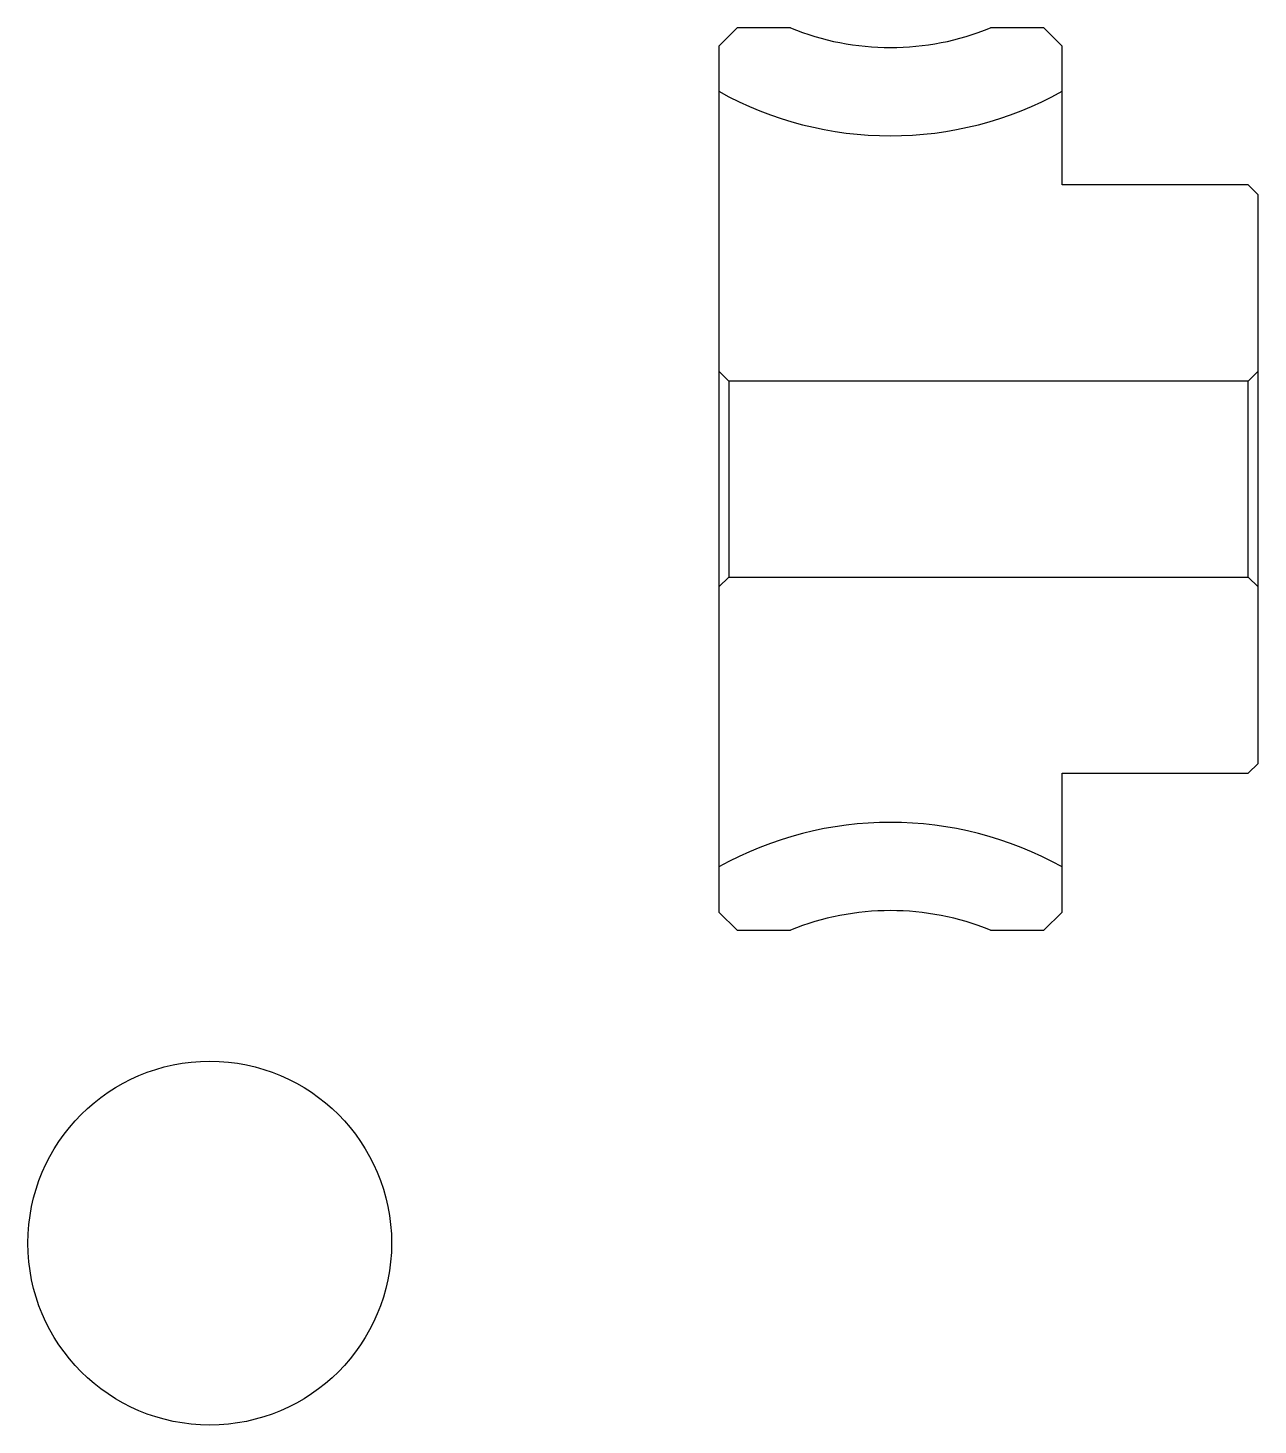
# Model space of a CAD drawing. Header units: metres. Extents: x 61 to 187, y 57 to 199.
import ezdxf

# ---------------------------------------------------------------- set-up
doc = ezdxf.new("R2010")
doc.units = ezdxf.units.M

msp = doc.modelspace()

# ---------------------------------------------------------------- linework, layer by layer
at = {"color": 4}
for p, q in [((186.693542, 164.0242), (185.693542, 163.0242)), ((131.693542, 142.0242), (132.693542, 143.0242)), ((186.693542, 142.0242), (185.693542, 143.0242))]:
    msp.add_line(p, q, dxfattribs=at)
for points in [[(138.995499, 199.0242), (133.548386, 199.0242), (131.693542, 197.169357), (131.693542, 142.0242)], [(166.693542, 183.0242), (166.693542, 197.169357), (164.838699, 199.0242), (159.391586, 199.0242)], [(166.693542, 123.0242), (185.693542, 123.0242), (186.693542, 124.0242), (186.693542, 182.0242), (185.693542, 183.0242), (166.693542, 183.0242)], [(131.693542, 164.0242), (132.693542, 163.0242), (132.693542, 143.0242), (185.693542, 143.0242), (185.693542, 163.0242), (132.693542, 163.0242)], [(131.693542, 142.0242), (131.693542, 108.879044), (133.548386, 107.0242), (138.995499, 107.0242)], [(159.391586, 107.0242), (164.838699, 107.0242), (166.693542, 108.879044), (166.693542, 123.0242)]]:
    msp.add_lwpolyline(points, dxfattribs=at)
at = {"color": 5}
msp.add_circle((79.758057, 75.120972), 18.548387, dxfattribs=at)
at = {"color": 4}
for centre, radius, start, end in [((149.193542, 224.0242), 27, 247.80839416, 292.19160389), ((149.193542, 224.0242), 36, 240.91470556, 299.08529444), ((149.193542, 82.0242), 36, 60.91470556, 119.08529444), ((149.193542, 82.0242), 27, 67.80839611, 112.19160584)]:
    msp.add_arc(centre, radius, start, end, dxfattribs=at)

doc.saveas('drawing.dxf')
